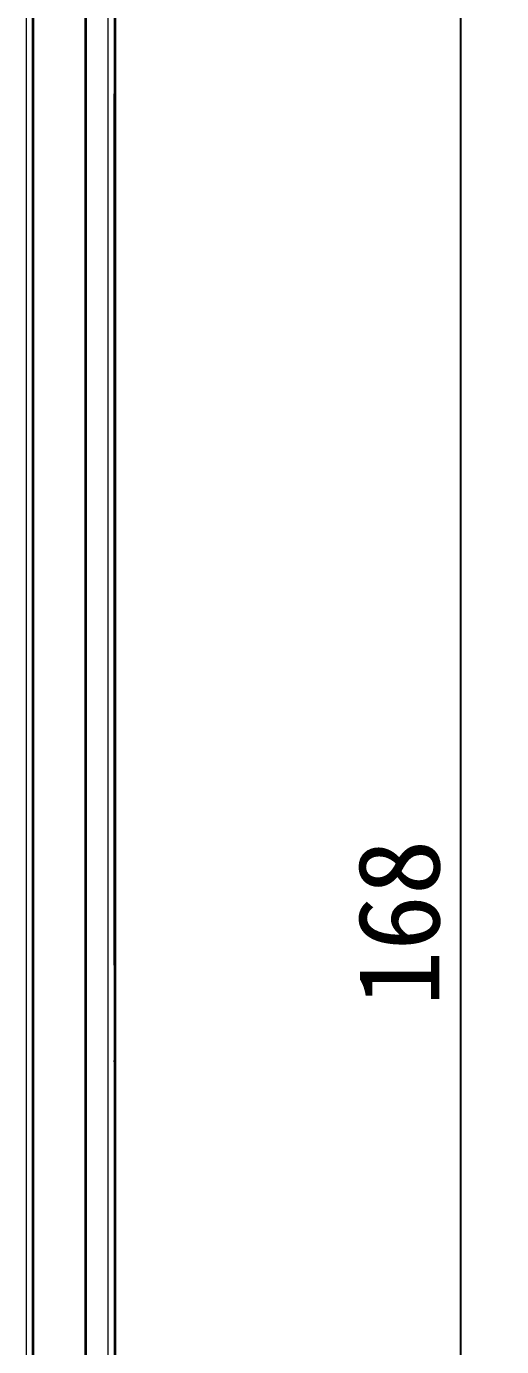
# Model space of a CAD drawing. Extents: x -45 to 645, y -160 to 467.
# Drawn here: x 229.56 to 244.06, y 140.31 to 180.66 of the extents above; entities that cross this region are included whole.
import ezdxf

# ---------------------------------------------------------------- set-up
doc = ezdxf.new("R2010")
doc.units = 0
doc.dimstyles.get("Standard").update_dxf_attribs({"dimtxt": 0.18, "dimasz": 0.18, "dimexe": 0.18, "dimexo": 0.0625, "dimgap": 0.09, "dimtad": 0, "dimtih": 1, "dimtoh": 1, "dimdec": 4, "dimzin": 0, "dimdsep": 46, "dimtxsty": 'Standard', "dimcen": 0.09, "dimadec": 0, "dimazin": 0, "dimtfac": 1, "dimtdec": 4, "dimtofl": 0, "dimtmove": 0, "dimatfit": 3, "dimfxl": 1, "dimtolj": 1, "dimtzin": 0, "dimarcsym": 0})

# ---------------------------------------------------------------- blocks, each defined once
blk = doc.blocks.new('*D1')
at = {"color": 0, "lineweight": -2, "transparency": 16777216}
for p, q in [((232.684, 237.262), (244.063, 237.262)), ((242.813, 234.762), (242.813, 71.762)), ((232.684, 69.262), (244.063, 69.262))]:
    blk.add_line(p, q, dxfattribs=at)
at = {"color": 0, "transparency": 16777216}
for points in [[(242.396, 234.762), (243.23, 234.762), (242.813, 237.262)], [(242.396, 71.762), (243.23, 71.762), (242.813, 69.262)]]:
    blk.add_solid(points, dxfattribs=at)
at = {"layer": 'Defpoints', "color": 0, "transparency": 16777216}
for p in [(232.059, 237.262), (232.059, 69.262), (242.813, 69.262)]:
    blk.add_point(p, dxfattribs=at)
at = {"color": 0, "transparency": 16777216, "insert": (240.938, 153.262), "char_height": 2.5, "attachment_point": 5, "rotation": 90}
blk.add_mtext('168', dxfattribs=at)

msp = doc.modelspace()

# ---------------------------------------------------------------- linework, layer by layer
at = {"color": 7, "lineweight": 35}
for p, q in [((231.359, 237.062), (231.359, 69.462)), ((231.359, 237.062), (231.359, 69.462)), ((232.259, 237.062), (232.259, 69.462)), ((232.259, 237.062), (232.259, 69.462)), ((229.759, 206.076), (229.759, 69.462)), ((229.759, 206.076), (229.759, 69.462)), ((232.259, 201.288), (232.259, 179.835)), ((232.259, 201.288), (232.259, 179.835)), ((232.259, 178.599), (232.259, 149.195)), ((232.259, 178.599), (232.259, 149.195))]:
    msp.add_line(p, q, dxfattribs=at)
at = {"color": 7, "lineweight": 13}
for p, q in [((232.059, 69.462), (232.059, 237.062)), ((232.059, 69.462), (232.059, 237.062)), ((229.559, 69.462), (229.559, 206.076)), ((229.559, 69.462), (229.559, 206.076))]:
    msp.add_line(p, q, dxfattribs=at)
at = {"color": 7, "lineweight": 35, "ltscale": 0.030901}
msp.add_line((232.259, 179.835), (232.259, 178.599), dxfattribs=at)
msp.add_line((232.259, 179.835), (232.259, 178.599), dxfattribs=at)
at = {"color": 7, "lineweight": 35, "ltscale": 0.052687}
msp.add_line((232.259, 176.492), (232.259, 178.599), dxfattribs=at)
msp.add_line((232.259, 176.492), (232.259, 178.599), dxfattribs=at)
at = {"color": 7, "lineweight": 35, "ltscale": 0.009975}
for p, q in [((232.259, 176.492), (232.259, 176.093)), ((232.259, 176.093), (232.259, 176.492)), ((232.259, 172.372), (232.259, 172.771)), ((232.259, 172.372), (232.259, 172.771)), ((232.259, 168.65), (232.259, 169.049)), ((232.259, 168.65), (232.259, 169.049)), ((232.259, 164.929), (232.259, 165.328)), ((232.259, 164.929), (232.259, 165.328)), ((232.259, 161.208), (232.259, 161.607)), ((232.259, 161.208), (232.259, 161.607)), ((232.259, 157.487), (232.259, 157.886)), ((232.259, 157.487), (232.259, 157.886)), ((232.259, 153.765), (232.259, 154.164)), ((232.259, 153.765), (232.259, 154.164))]:
    msp.add_line(p, q, dxfattribs=at)
at = {"color": 7, "lineweight": 35, "ltscale": 3.3e-05}
for p, q in [((232.259, 176.229), (232.259, 176.231)), ((232.259, 161.344), (232.259, 161.345)), ((232.259, 157.623), (232.259, 157.624))]:
    msp.add_line(p, q, dxfattribs=at)
at = {"color": 7, "lineweight": 35, "ltscale": 0.083057}
for p, q in [((232.259, 172.771), (232.259, 176.093)), ((232.259, 172.771), (232.259, 176.093)), ((232.259, 169.049), (232.259, 172.372)), ((232.259, 169.049), (232.259, 172.372)), ((232.259, 165.328), (232.259, 168.65)), ((232.259, 165.328), (232.259, 168.65)), ((232.259, 161.607), (232.259, 164.929)), ((232.259, 161.607), (232.259, 164.929)), ((232.259, 154.164), (232.259, 157.487)), ((232.259, 154.164), (232.259, 157.487))]:
    msp.add_line(p, q, dxfattribs=at)
at = {"color": 7, "lineweight": 35, "ltscale": 3.31879e-05}
msp.add_line((232.259, 168.787), (232.259, 168.788), dxfattribs=at)
at = {"color": 7, "lineweight": 35, "ltscale": 0.029613}
msp.add_line((232.259, 160.045), (232.259, 161.23), dxfattribs=at)
at = {"color": 7, "lineweight": 35, "ltscale": 0.029059}
msp.add_line((232.259, 160.045), (232.259, 161.208), dxfattribs=at)
at = {"color": 7, "lineweight": 35, "ltscale": 0.053997}
msp.add_line((232.259, 157.886), (232.259, 160.045), dxfattribs=at)
msp.add_line((232.259, 157.886), (232.259, 160.045), dxfattribs=at)
at = {"color": 7, "lineweight": 35, "ltscale": 0.036776}
msp.add_line((232.259, 152.693), (232.259, 154.164), dxfattribs=at)
at = {"color": 7, "lineweight": 35, "ltscale": 0.04488}
msp.add_line((232.259, 151.97), (232.259, 153.765), dxfattribs=at)
at = {"color": 7, "lineweight": 35, "ltscale": 0.018083}
msp.add_line((232.259, 151.97), (232.259, 152.693), dxfattribs=at)
at = {"color": 7, "lineweight": 35, "ltscale": 0.004147}
msp.add_line((232.259, 149.195), (232.259, 149.029), dxfattribs=at)
at = {"color": 7, "lineweight": 35, "ltscale": 0.002941}
msp.add_line((232.259, 149.195), (232.259, 149.077), dxfattribs=at)
at = {"color": 7, "lineweight": 35, "ltscale": 0.001202}
msp.add_line((232.259, 149.077), (232.259, 149.029), dxfattribs=at)
at = {"color": 7, "lineweight": 35, "ltscale": 0.001009}
msp.add_line((232.259, 149.017), (232.259, 149.058), dxfattribs=at)
at = {"color": 7, "lineweight": 35, "ltscale": 0.000219}
msp.add_line((232.259, 149.02), (232.259, 149.029), dxfattribs=at)

# ---------------------------------------------------------------- dimensions: what is measured, and where the dimension line sits
dim = msp.add_linear_dim(base=(242.813, 69.262), p1=(232.059, 237.262), p2=(232.059, 69.262), angle=90, dimstyle='Standard', override={"dimtxt": 2.5, "dimasz": 2.5, "dimexe": 1.25, "dimexo": 0.625, "dimgap": 0.625, "dimtad": 1, "dimtih": 0, "dimtoh": 0, "dimdec": 2, "dimzin": 8, "dimdsep": 44, "dimcen": 2.5, "dimtdec": 2, "dimtofl": 1, "dimatfit": 0, "dimtolj": 0, "dimtzin": 8})
dim.commit()
dim.dimension.update_dxf_attribs({"geometry": '*D1', "text_midpoint": (240.938, 153.262)})

doc.saveas('drawing.dxf')
